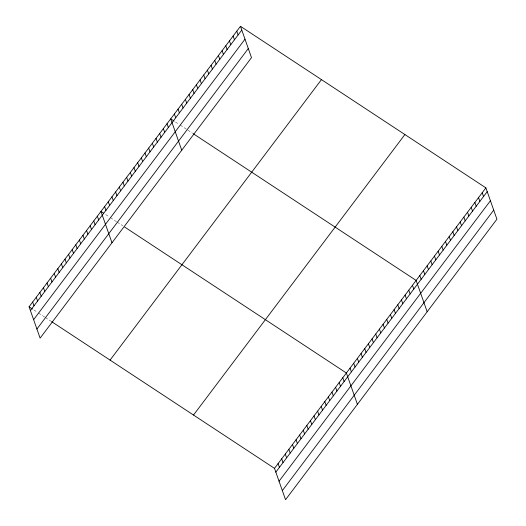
<?xml version="1.0" encoding="UTF-8"?>
<svg xmlns="http://www.w3.org/2000/svg" width="526" height="526" viewBox="0 0 526 526"><rect width="100%" height="100%" fill="white"/><g stroke="black" fill="none" stroke-linecap="round" stroke-linejoin="round"><path stroke-width="0.39" stroke-dasharray="2.63 1.97" d="M175.467 121.999L178.873 124.241M180.234 125.135L192.483 133.203M105.713 214.562L109.119 216.804M110.48 217.698L116.601 221.729M117.285 222.176L122.729 225.766M33.842 309.932L37.247 312.168M38.608 313.069L44.73 317.099M45.414 317.546L50.858 321.13"/><path stroke-width="0.79" d="M240.461 26.3L251.5 57.643L40.114 338.133L29.081 306.796L240.461 26.3L485.886 187.867L496.919 219.204L285.539 499.7L274.5 468.357L51.535 321.577M30.409 310.57L241.789 30.074M33.611 319.67L244.998 39.174M36.912 329.039L248.298 48.543M110.066 360.113L321.452 79.617M193.509 415.04L404.895 134.551M274.5 468.357L485.886 187.867M275.834 472.138L487.214 191.642M279.036 481.231L490.416 200.741M282.337 490.607L493.717 210.111M174.106 121.105L170.707 118.863L181.74 150.206M193.167 133.65L416.125 280.43L427.165 311.767M103.668 213.221L100.946 211.426L111.985 242.769M124.767 227.107L346.371 372.993L357.41 404.33M29.081 306.796L32.48 309.032M482.21 192.74L483.545 196.514M478.542 197.612L479.87 201.386M474.873 202.484L476.201 206.258M471.197 207.356L472.532 211.13M467.529 212.228L468.857 216.002M463.86 217.093L465.188 220.874M460.184 221.965L461.512 225.746M456.515 226.837L457.844 230.618M452.84 231.71L454.175 235.49M449.171 236.582L450.499 240.362M445.502 241.454L446.83 245.234M441.827 246.326L443.155 250.106M438.158 251.198L439.486 254.978M434.483 256.07L435.817 259.844M430.814 260.942L432.142 264.716M427.145 265.814L428.473 269.588M423.469 270.686L424.804 274.46M419.801 275.558L421.129 279.332M412.456 285.302L413.784 289.076M408.787 290.174L410.116 293.949M405.112 295.047L406.447 298.821M401.443 299.919L402.771 303.693M397.774 304.791L399.102 308.565M394.099 309.656L395.427 313.437M390.43 314.528L391.758 318.309M386.755 319.4L388.089 323.181M383.086 324.272L384.414 328.053M379.417 329.144L380.745 332.925M375.742 334.017L377.076 337.797M372.073 338.889L373.401 342.669M368.397 343.761L369.732 347.541M364.728 348.633L366.057 352.413M361.06 353.505L362.388 357.279M357.384 358.377L358.719 362.151M236.792 31.172L238.12 34.946M353.715 363.249L355.043 367.023M233.117 36.044L234.451 39.818M350.046 368.121L351.375 371.895M229.448 40.916L230.776 44.69M342.781 377.76L344.109 381.534M225.779 45.788L227.107 49.562M339.185 382.527L340.513 386.308M222.103 50.66L223.438 54.434M335.595 387.3L336.923 391.074M218.435 55.532L219.763 59.306M331.998 392.067L333.326 395.841M214.759 60.405L216.094 64.179M328.402 396.834L329.736 400.608M211.09 65.277L212.419 69.051M324.812 401.601L326.14 405.382M207.422 70.149L208.75 73.923M321.215 406.368L322.55 410.148M203.746 75.014L205.081 78.795M317.625 411.141L318.953 414.915M200.077 79.886L201.405 83.667M314.029 415.908L315.363 419.682M196.408 84.758L197.737 88.539M310.439 420.675L311.767 424.456M192.733 89.63L194.061 93.411M306.842 425.442L308.17 429.223M189.064 94.502L190.392 98.283M303.252 430.215L304.58 433.989M185.389 99.375L186.723 103.155M299.656 434.982L300.984 438.756M181.72 104.247L183.048 108.027M296.066 439.749L297.394 443.523M178.051 109.119L179.379 112.899M292.469 444.516L293.797 448.297M174.376 113.991L175.704 117.771M288.873 449.289L290.207 453.064M285.283 454.056L286.611 457.83M167.031 123.735L168.366 127.509M281.686 458.823L283.021 462.597M163.362 128.607L164.691 132.381M278.096 463.59L279.424 467.371M159.694 133.479L161.022 137.253M156.018 138.351L157.353 142.125M152.349 143.223L153.677 146.997M148.674 148.095L150.009 151.869M145.005 152.967L146.333 156.741M141.336 157.839L142.664 161.613M137.661 162.712L138.995 166.486M133.992 167.584L135.32 171.358M130.323 172.449L131.651 176.23M126.648 177.321L127.976 181.102M122.979 182.193L124.307 185.974M119.303 187.065L120.638 190.846M115.635 191.937L116.963 195.718M111.966 196.809L113.294 200.59M108.29 201.682L109.625 205.462M104.621 206.554L105.95 210.334M97.356 216.193L98.684 219.973M93.759 220.966L95.094 224.74M90.17 225.733L91.498 229.507M86.573 230.5L87.908 234.274M82.983 235.267L84.311 239.047M79.387 240.034L80.715 243.814M75.797 244.807L77.125 248.581M72.2 249.574L73.528 253.348M68.61 254.341L69.938 258.121M65.014 259.108L66.342 262.888M61.417 263.881L62.752 267.655M57.827 268.648L59.155 272.422M54.231 273.415L55.565 277.189M50.641 278.182L51.969 281.962M47.044 282.955L48.379 286.729M43.454 287.722L44.782 291.496M39.858 292.489L41.192 296.263M36.268 297.256L37.596 301.036M32.671 302.023L33.999 305.803"/></g></svg>
